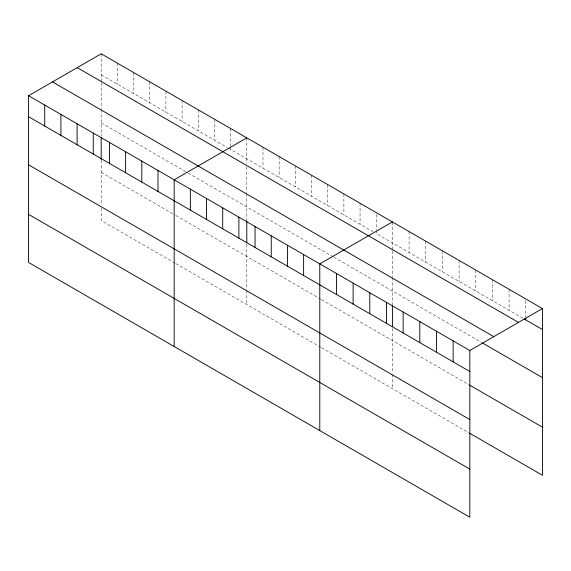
<?xml version="1.0" encoding="UTF-8"?>
<svg xmlns="http://www.w3.org/2000/svg" width="571" height="571" viewBox="0 0 571 571"><rect width="100%" height="100%" fill="white"/><g stroke="black" fill="none" stroke-linecap="round" stroke-linejoin="round"><path stroke-width="0.43" stroke-dasharray="2.85 2.14" d="M101.188 74.772L227.543 147.718M228.314 148.167L373.156 231.79M522.75 318.161L376.239 233.575L376.239 230.948M101.188 122.865L187.481 172.685M188.252 173.127L333.093 256.75M333.864 257.2L481.831 342.629M101.188 172.406L175.147 215.11M175.918 215.56L320.766 299.183M321.537 299.625L468.948 384.74M175.147 263.202L101.188 220.499L101.188 206.252M175.918 263.645L320.766 347.275M321.537 347.718L468.948 432.825M525.777 300.689L525.777 317.283M509.111 289.311L509.111 310.281M492.438 279.69L492.438 300.66M475.771 270.069L475.771 291.032M459.098 260.44L459.098 281.41M442.432 250.819L442.432 271.789M425.759 241.19L425.759 262.16M409.093 231.569L409.093 252.539M392.42 221.948L392.42 250.041M392.42 250.926L392.42 276.757M392.42 277.649L392.42 304.043M392.42 328.382L392.42 372.613M392.42 374.39L392.42 388.644M376.239 214.353L376.239 230.077M360.058 203.262L360.058 224.232M343.885 193.919L343.885 214.889M327.704 184.583L327.704 205.546M311.523 175.24L311.523 196.21M295.343 165.897L295.343 186.867M279.162 156.554L279.162 177.524M262.981 147.218L262.981 168.181M246.8 137.875L246.8 163.292M246.8 166.86L246.8 192.684M246.8 193.576L246.8 220.841M246.8 244.309L246.8 288.541M246.8 290.325L246.8 304.571M230.627 128.532L230.627 146.005M230.627 146.883L230.627 149.502M214.446 119.189L214.446 140.159M198.265 109.853L198.265 130.816M182.085 100.51L182.085 121.48M165.904 91.167L165.904 112.137M149.723 81.824L149.723 102.794M133.543 72.481L133.543 93.451M117.369 63.145L117.369 84.108M101.188 53.802L101.188 81.896M101.188 82.788L101.188 108.611M101.188 109.504L101.188 135.898M101.188 160.237L101.188 204.468"/><path stroke-width="0.86" d="M28.55 95.735L469.812 350.501L469.812 517.198L28.55 262.439L28.55 95.735L101.188 53.802L542.45 308.561L542.45 475.265L469.712 433.268M246.8 137.875L174.169 179.808L174.169 346.504M392.42 221.948L319.781 263.881L319.781 430.577M469.812 350.501L542.45 308.561M524.264 319.032L542.45 329.531M77.213 67.642L518.482 322.401M52.518 81.903L493.787 336.662M482.588 343.064L542.45 377.624M28.55 116.705L469.812 371.471M469.712 385.175L542.45 427.172M28.55 164.798L469.812 419.557M28.55 214.346L469.812 469.105M525.777 318.161L525.777 319.91M453.146 340.873L453.146 361.843M436.472 331.251L436.472 352.221M419.806 321.63L419.806 342.593M403.133 312.002L403.133 332.972M392.42 304.914L392.42 326.641M386.467 302.38L386.467 323.343M369.794 292.752L369.794 313.722M353.121 283.13L353.121 304.1M336.455 273.502L336.455 294.472M303.608 254.538L303.608 275.507M287.427 245.202L287.427 266.165M271.246 235.859L271.246 256.829M255.066 226.516L255.066 247.486M246.8 220.841L246.8 242.575M238.885 217.173L238.885 238.143M222.704 207.83L222.704 228.8M206.524 198.494L206.524 219.464M190.35 189.151L190.35 210.121M157.989 170.465L157.989 191.435M141.808 161.129L141.808 182.092M125.627 151.786L125.627 172.756M109.446 142.443L109.446 163.413M101.188 137.64L101.188 159.373M93.266 133.1L93.266 154.07M77.092 123.764L77.092 144.727M60.911 114.421L60.911 135.391M44.731 105.078L44.731 126.048"/></g></svg>
